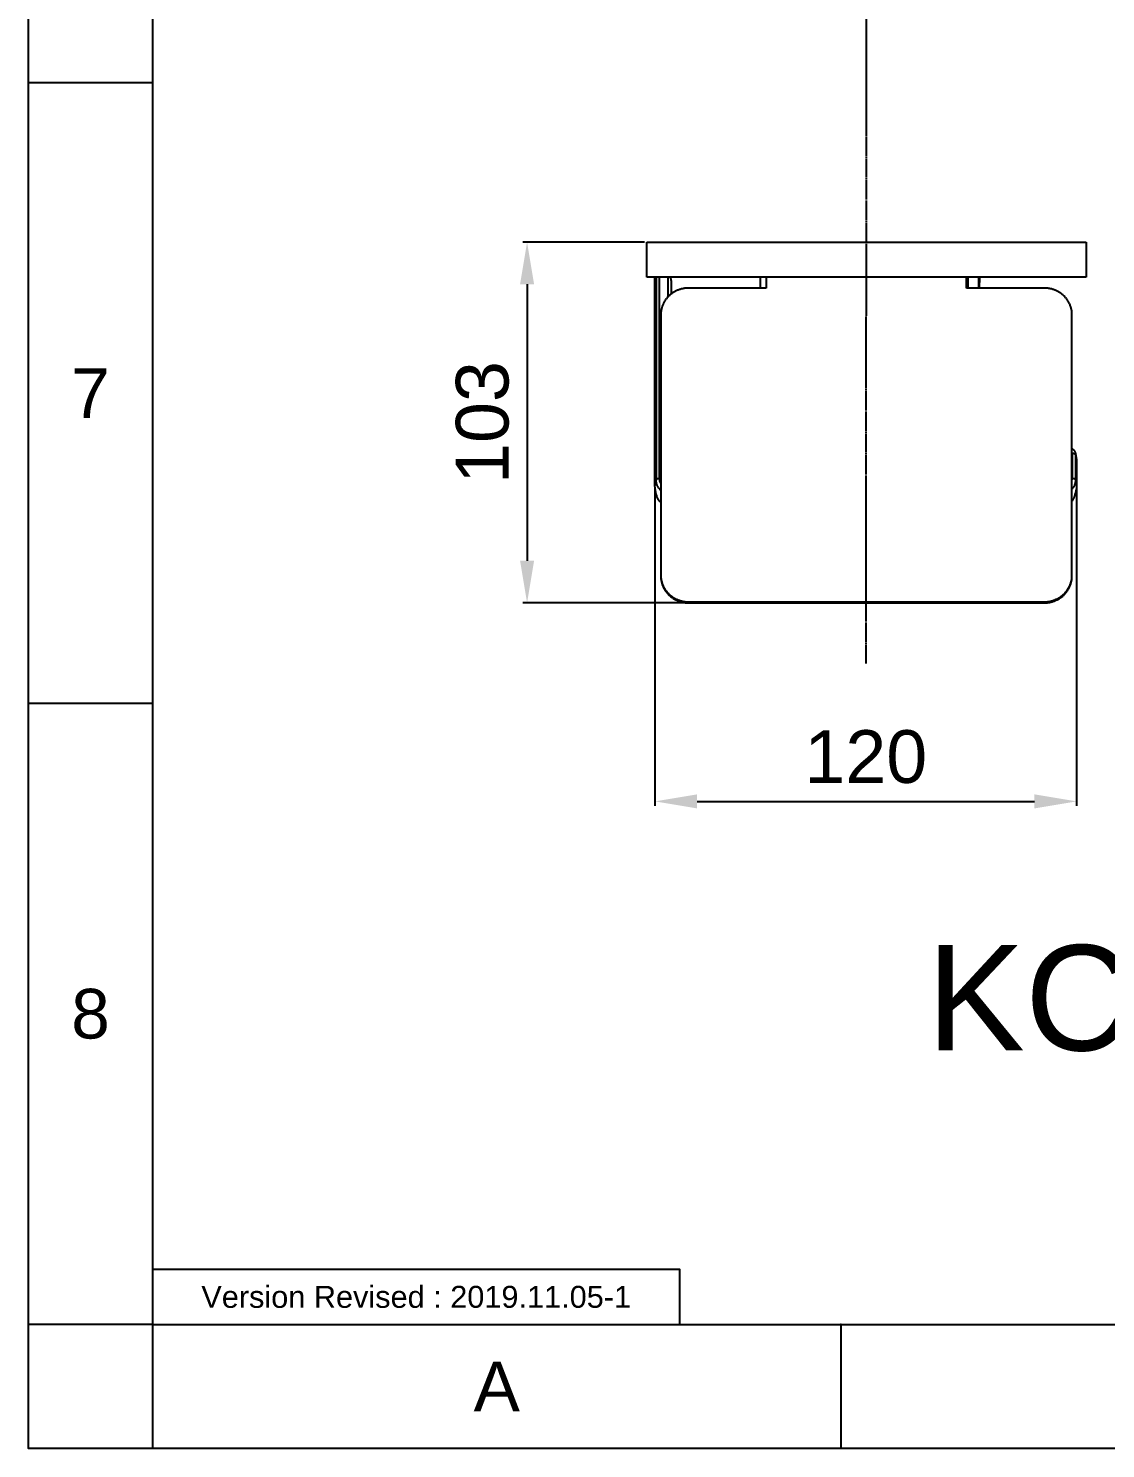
# Model space of a CAD drawing. Header units: millimetres. Extents: x 2411 to 3461, y 1233 to 2718.
# Drawn here: x 2410.8 to 2717.4, y 1233.2 to 1637.5 of the extents above; entities that cross this region are included whole.
import ezdxf

# ---------------------------------------------------------------- set-up
doc = ezdxf.new("R2010")
doc.units = ezdxf.units.MM
doc.linetypes.add('CENTER', pattern=[0.6, 0.375, -0.075, 0.075, -0.075])
for name, color, linetype in [('CEN2', 1, 'Continuous'), ('DIM2', 3, 'Continuous'), ('form22', 7, 'Continuous'), ('main', 7, 'Continuous')]:
    doc.layers.add(name, color=color, linetype=linetype)
doc.styles.add('Arial Regular', font='arial.ttf')
doc.styles.get("Standard").update_dxf_attribs({"font": 'arial.ttf'})
doc.dimstyles.new('ISO-25', dxfattribs={"dimtxt": 2.5, "dimasz": 2.5, "dimexe": 1.25, "dimexo": 0.625, "dimtad": 1, "dimtxsty": 'Standard', "dimcen": 2.5, "dimadec": 0, "dimazin": 0, "dimtfac": 1, "dimtmove": 0, "dimatfit": 3, "dimfxl": 1, "dimarcsym": 0})

# ---------------------------------------------------------------- blocks, each defined once
blk = doc.blocks.new('*D50')
at = {"layer": 'Defpoints', "color": 0, "transparency": 16777216}
for p in [(2586.79, 1576.67), (2552.71, 1473.96), (2602.65, 1473.96)]:
    blk.add_point(p, dxfattribs=at)
at = {"layer": 'DIM2', "color": 0, "lineweight": -2, "transparency": 16777216}
for p, q in [((2586.16, 1576.67), (2551.46, 1576.67)), ((2552.71, 1564.67), (2552.71, 1485.96)), ((2602.03, 1473.96), (2551.46, 1473.96))]:
    blk.add_line(p, q, dxfattribs=at)
at = {"layer": 'DIM2', "color": 0, "transparency": 16777216}
for points in [[(2550.71, 1564.67), (2554.71, 1564.67), (2552.71, 1576.67)], [(2550.71, 1485.96), (2554.71, 1485.96), (2552.71, 1473.96)]]:
    blk.add_solid(points, dxfattribs=at)
at = {"layer": 'DIM2', "color": 0, "transparency": 16777216, "insert": (2540.04, 1525.31), "char_height": 15, "attachment_point": 5, "rotation": 90}
blk.add_mtext('103', dxfattribs=at)
blk = doc.blocks.new('*D53')
at = {"layer": 'Defpoints', "color": 0, "transparency": 16777216}
for p in [(2589.11, 1507.36), (2709.11, 1507.36), (2709.11, 1417.43)]:
    blk.add_point(p, dxfattribs=at)
at = {"layer": 'DIM2', "color": 0, "lineweight": -2, "transparency": 16777216}
for p, q in [((2589.11, 1506.73), (2589.11, 1416.18)), ((2709.11, 1506.73), (2709.11, 1416.18)), ((2601.11, 1417.43), (2697.11, 1417.43))]:
    blk.add_line(p, q, dxfattribs=at)
at = {"layer": 'DIM2', "color": 0, "transparency": 16777216}
for points in [[(2601.11, 1419.43), (2601.11, 1415.43), (2589.11, 1417.43)], [(2697.11, 1419.43), (2697.11, 1415.43), (2709.11, 1417.43)]]:
    blk.add_solid(points, dxfattribs=at)
at = {"layer": 'DIM2', "color": 0, "transparency": 16777216, "insert": (2649.11, 1430.09), "char_height": 15, "attachment_point": 5}
blk.add_mtext('120', dxfattribs=at)

msp = doc.modelspace()

# ---------------------------------------------------------------- linework, layer by layer
at = {"layer": 'CEN2', "linetype": 'CENTER'}
msp.add_line((2649.29, 1766.37), (2649.11, 1456.7), dxfattribs=at)
at = {"layer": 'form22'}
for p, q in [((2446.15, 2682.65), (2446.15, 1268.51)), ((2446.15, 1622.05), (2410.79, 1622.05)), ((2446.15, 1445.28), (2410.79, 1445.28)), ((2446.15, 1268.51), (2410.79, 1268.51)), ((2446.15, 1268.51), (3425.44, 1268.51)), ((2446.15, 1268.51), (2446.15, 1233.16)), ((2642.01, 1268.51), (2642.01, 1233.16))]:
    msp.add_line(p, q, dxfattribs=at)
for points in [[(2410.79, 2718), (3460.79, 2718), (3460.79, 1233.16), (2410.79, 1233.16)], [(2446.15, 1268.51), (2596.15, 1268.51), (2596.15, 1284.13), (2446.15, 1284.13)]]:
    msp.add_lwpolyline(points, close=True, dxfattribs=at)
for p in [(2446.15, 1622.05), (2446.15, 1445.28), (2642.01, 1268.51)]:
    msp.add_point(p, dxfattribs=at)
at = {"layer": 'main'}
for p, q in [((2586.79, 1566.67), (2586.79, 1576.67)), ((2586.79, 1576.67), (2594.85, 1576.67)), ((2594.85, 1576.67), (2703.72, 1576.67)), ((2703.72, 1576.67), (2711.79, 1576.67)), ((2711.79, 1576.67), (2711.79, 1566.67)), ((2594.85, 1566.67), (2586.79, 1566.67)), ((2589.11, 1507.36), (2589.11, 1566.67)), ((2589.42, 1566.67), (2589.42, 1509.09)), ((2590.42, 1509.41), (2590.42, 1566.67)), ((2592.8, 1566.67), (2592.8, 1561.07)), ((2593.59, 1566.5), (2593.54, 1566.67)), ((2593.64, 1566.32), (2593.59, 1566.5)), ((2593.68, 1566.15), (2593.64, 1566.32)), ((2593.72, 1565.97), (2593.68, 1566.15)), ((2593.75, 1565.8), (2593.72, 1565.97)), ((2593.77, 1565.62), (2593.75, 1565.8)), ((2593.79, 1565.44), (2593.77, 1565.62)), ((2593.8, 1565.26), (2593.79, 1565.44)), ((2593.8, 1561.96), (2593.8, 1565.26)), ((2703.72, 1566.67), (2594.85, 1566.67)), ((2619.11, 1563.6), (2619.11, 1566.67)), ((2620.79, 1566.67), (2620.79, 1563.6)), ((2677.79, 1563.6), (2677.79, 1566.67)), ((2678.13, 1563.6), (2678.13, 1566.67)), ((2678.23, 1563.6), (2678.23, 1566.67)), ((2681.2, 1566.67), (2681.2, 1563.6)), ((2681.47, 1566.56), (2681.37, 1563.6)), ((2681.47, 1566.67), (2681.47, 1566.56)), ((2711.79, 1566.67), (2703.72, 1566.67)), ((2592.61, 1560.87), (2592.49, 1560.73)), ((2592.74, 1561), (2592.61, 1560.87)), ((2592.86, 1561.14), (2592.74, 1561)), ((2592.99, 1561.27), (2592.86, 1561.14)), ((2593.13, 1561.4), (2592.99, 1561.27)), ((2593.27, 1561.53), (2593.13, 1561.4)), ((2593.41, 1561.65), (2593.27, 1561.53)), ((2593.55, 1561.77), (2593.41, 1561.65)), ((2593.7, 1561.88), (2593.55, 1561.77)), ((2593.85, 1562), (2593.7, 1561.88)), ((2594, 1562.11), (2593.85, 1562)), ((2594.16, 1562.21), (2594, 1562.11)), ((2594.31, 1562.31), (2594.16, 1562.21)), ((2594.48, 1562.42), (2594.31, 1562.31)), ((2594.65, 1562.51), (2594.48, 1562.42)), ((2594.82, 1562.61), (2594.65, 1562.51)), ((2594.99, 1562.7), (2594.82, 1562.61)), ((2595.17, 1562.78), (2594.99, 1562.7)), ((2595.34, 1562.87), (2595.17, 1562.78)), ((2595.52, 1562.94), (2595.34, 1562.87)), ((2595.7, 1563.02), (2595.52, 1562.94)), ((2595.89, 1563.09), (2595.7, 1563.02)), ((2596.08, 1563.15), (2595.89, 1563.09)), ((2596.26, 1563.21), (2596.08, 1563.15)), ((2596.45, 1563.27), (2596.26, 1563.21)), ((2596.65, 1563.32), (2596.45, 1563.27)), ((2596.84, 1563.37), (2596.65, 1563.32)), ((2597.03, 1563.41), (2596.84, 1563.37)), ((2597.22, 1563.45), (2597.03, 1563.41)), ((2597.42, 1563.49), (2597.22, 1563.45)), ((2597.61, 1563.51), (2597.42, 1563.49)), ((2597.81, 1563.54), (2597.61, 1563.51)), ((2598, 1563.56), (2597.81, 1563.54)), ((2598.2, 1563.58), (2598, 1563.56)), ((2598.39, 1563.59), (2598.2, 1563.58)), ((2598.59, 1563.59), (2598.39, 1563.59)), ((2598.79, 1563.6), (2598.59, 1563.59)), ((2620.79, 1563.6), (2598.79, 1563.6)), ((2699.98, 1563.59), (2677.79, 1563.6)), ((2700.18, 1563.59), (2699.98, 1563.59)), ((2700.37, 1563.58), (2700.18, 1563.59)), ((2700.57, 1563.56), (2700.37, 1563.58)), ((2700.76, 1563.54), (2700.57, 1563.56)), ((2700.96, 1563.51), (2700.76, 1563.54)), ((2701.15, 1563.49), (2700.96, 1563.51)), ((2701.35, 1563.45), (2701.15, 1563.49)), ((2701.54, 1563.41), (2701.35, 1563.45)), ((2701.73, 1563.37), (2701.54, 1563.41)), ((2701.92, 1563.32), (2701.73, 1563.37)), ((2702.12, 1563.27), (2701.92, 1563.32)), ((2702.31, 1563.21), (2702.12, 1563.27)), ((2702.49, 1563.15), (2702.31, 1563.21)), ((2702.68, 1563.09), (2702.49, 1563.15)), ((2702.87, 1563.02), (2702.68, 1563.09)), ((2703.05, 1562.94), (2702.87, 1563.02)), ((2703.23, 1562.87), (2703.05, 1562.94)), ((2703.4, 1562.78), (2703.23, 1562.87)), ((2703.58, 1562.7), (2703.4, 1562.78)), ((2703.75, 1562.61), (2703.58, 1562.7)), ((2703.92, 1562.51), (2703.75, 1562.61)), ((2704.09, 1562.42), (2703.92, 1562.51)), ((2704.26, 1562.31), (2704.09, 1562.42)), ((2704.41, 1562.21), (2704.26, 1562.31)), ((2704.57, 1562.11), (2704.41, 1562.21)), ((2704.72, 1562), (2704.57, 1562.11)), ((2704.87, 1561.88), (2704.72, 1562)), ((2705.02, 1561.77), (2704.87, 1561.88)), ((2705.16, 1561.65), (2705.02, 1561.77)), ((2705.3, 1561.53), (2705.16, 1561.65)), ((2705.44, 1561.4), (2705.3, 1561.53)), ((2705.58, 1561.27), (2705.44, 1561.4)), ((2705.71, 1561.14), (2705.58, 1561.27)), ((2705.83, 1561), (2705.71, 1561.14)), ((2705.96, 1560.87), (2705.83, 1561)), ((2706.08, 1560.73), (2705.96, 1560.87)), ((2590.82, 1556.83), (2590.81, 1556.65)), ((2590.85, 1557.01), (2590.82, 1556.83)), ((2590.87, 1557.19), (2590.85, 1557.01)), ((2590.9, 1557.38), (2590.87, 1557.19)), ((2590.94, 1557.56), (2590.9, 1557.38)), ((2590.98, 1557.74), (2590.94, 1557.56)), ((2591.03, 1557.92), (2590.98, 1557.74)), ((2591.08, 1558.1), (2591.03, 1557.92)), ((2591.13, 1558.28), (2591.08, 1558.1)), ((2591.19, 1558.46), (2591.13, 1558.28)), ((2591.26, 1558.64), (2591.19, 1558.46)), ((2591.33, 1558.81), (2591.26, 1558.64)), ((2591.4, 1558.98), (2591.33, 1558.81)), ((2591.48, 1559.15), (2591.4, 1558.98)), ((2591.56, 1559.32), (2591.48, 1559.15)), ((2591.65, 1559.49), (2591.56, 1559.32)), ((2591.74, 1559.65), (2591.65, 1559.49)), ((2591.84, 1559.82), (2591.74, 1559.65)), ((2591.94, 1559.98), (2591.84, 1559.82)), ((2592.04, 1560.13), (2591.94, 1559.98)), ((2592.15, 1560.29), (2592.04, 1560.13)), ((2592.26, 1560.44), (2592.15, 1560.29)), ((2592.37, 1560.58), (2592.26, 1560.44)), ((2592.49, 1560.73), (2592.37, 1560.58)), ((2706.2, 1560.58), (2706.08, 1560.73)), ((2706.31, 1560.44), (2706.2, 1560.58)), ((2706.42, 1560.29), (2706.31, 1560.44)), ((2706.53, 1560.13), (2706.42, 1560.29)), ((2706.63, 1559.98), (2706.53, 1560.13)), ((2706.73, 1559.82), (2706.63, 1559.98)), ((2706.83, 1559.65), (2706.73, 1559.82)), ((2706.92, 1559.49), (2706.83, 1559.65)), ((2707.01, 1559.32), (2706.92, 1559.49)), ((2707.09, 1559.15), (2707.01, 1559.32)), ((2707.17, 1558.98), (2707.09, 1559.15)), ((2707.24, 1558.81), (2707.17, 1558.98)), ((2707.31, 1558.64), (2707.24, 1558.81)), ((2707.38, 1558.46), (2707.31, 1558.64)), ((2707.44, 1558.28), (2707.38, 1558.46)), ((2707.49, 1558.1), (2707.44, 1558.28)), ((2707.54, 1557.92), (2707.49, 1558.1)), ((2707.59, 1557.74), (2707.54, 1557.92)), ((2707.63, 1557.56), (2707.59, 1557.74)), ((2707.67, 1557.38), (2707.63, 1557.56)), ((2707.7, 1557.19), (2707.67, 1557.38)), ((2707.72, 1557.01), (2707.7, 1557.19)), ((2707.75, 1556.83), (2707.72, 1557.01)), ((2707.76, 1556.65), (2707.75, 1556.83)), ((2590.81, 1556.65), (2590.79, 1556.46)), ((2590.79, 1556.46), (2590.79, 1556.28)), ((2590.79, 1556.28), (2590.79, 1481.46)), ((2707.78, 1556.46), (2707.76, 1556.65)), ((2707.78, 1556.28), (2707.78, 1556.46)), ((2707.79, 1556.09), (2707.78, 1556.28)), ((2707.78, 1481.55), (2707.79, 1556.09)), ((2707.79, 1517.9), (2707.85, 1517.87)), ((2707.79, 1516.65), (2707.8, 1516.46)), ((2707.8, 1516.46), (2707.8, 1509.41)), ((2707.84, 1516.46), (2707.8, 1516.46)), ((2707.88, 1516.47), (2707.84, 1516.46)), ((2707.85, 1517.87), (2707.9, 1517.83)), ((2707.91, 1516.47), (2707.88, 1516.47)), ((2707.9, 1517.83), (2707.96, 1517.78)), ((2707.95, 1516.47), (2707.91, 1516.47)), ((2707.99, 1516.47), (2707.95, 1516.47)), ((2707.96, 1517.78), (2708.02, 1517.74)), ((2708.03, 1516.47), (2707.99, 1516.47)), ((2708.02, 1517.74), (2708.07, 1517.7)), ((2708.07, 1516.47), (2708.03, 1516.47)), ((2708.07, 1517.7), (2708.13, 1517.65)), ((2708.1, 1516.47), (2708.07, 1516.47)), ((2708.14, 1516.47), (2708.1, 1516.47)), ((2708.13, 1517.65), (2708.18, 1517.6)), ((2708.18, 1516.46), (2708.14, 1516.47)), ((2708.18, 1517.6), (2708.23, 1517.55)), ((2708.21, 1516.45), (2708.18, 1516.46)), ((2708.25, 1516.45), (2708.21, 1516.45)), ((2708.23, 1517.55), (2708.28, 1517.49)), ((2708.29, 1516.44), (2708.25, 1516.45)), ((2708.28, 1517.49), (2708.32, 1517.44)), ((2708.32, 1516.43), (2708.29, 1516.44)), ((2708.32, 1517.44), (2708.37, 1517.38)), ((2708.36, 1516.42), (2708.32, 1516.43)), ((2708.4, 1516.4), (2708.36, 1516.42)), ((2708.37, 1517.38), (2708.41, 1517.33)), ((2708.43, 1516.39), (2708.4, 1516.4)), ((2708.41, 1517.33), (2708.45, 1517.27)), ((2708.46, 1516.37), (2708.43, 1516.39)), ((2708.45, 1517.27), (2708.49, 1517.21)), ((2708.5, 1516.36), (2708.46, 1516.37)), ((2708.49, 1517.21), (2708.52, 1517.15)), ((2708.53, 1516.34), (2708.5, 1516.36)), ((2708.52, 1517.15), (2708.56, 1517.09)), ((2708.56, 1517.09), (2708.59, 1517.02)), ((2708.59, 1517.02), (2708.62, 1516.96)), ((2708.62, 1516.96), (2708.65, 1516.89)), ((2708.65, 1516.89), (2708.67, 1516.82)), ((2708.67, 1516.82), (2708.7, 1516.76)), ((2708.7, 1516.76), (2708.72, 1516.69)), ((2708.72, 1516.69), (2708.74, 1516.62)), ((2708.74, 1516.62), (2708.75, 1516.55)), ((2708.75, 1516.55), (2708.77, 1516.48)), ((2708.77, 1516.48), (2708.78, 1516.44)), ((2708.78, 1516.44), (2709.07, 1514.8)), ((2708.78, 1516.44), (2708.78, 1516.41)), ((2708.78, 1516.41), (2708.78, 1516.39)), ((2708.78, 1516.39), (2708.79, 1516.36)), ((2708.79, 1516.36), (2708.8, 1516.24)), ((2708.57, 1516.32), (2708.53, 1516.34)), ((2708.6, 1516.3), (2708.57, 1516.32)), ((2708.63, 1516.28), (2708.6, 1516.3)), ((2708.66, 1516.26), (2708.63, 1516.28)), ((2708.69, 1516.24), (2708.66, 1516.26)), ((2708.72, 1516.21), (2708.69, 1516.24)), ((2708.75, 1516.19), (2708.72, 1516.21)), ((2708.77, 1516.16), (2708.75, 1516.19)), ((2708.8, 1516.14), (2708.77, 1516.16)), ((2708.8, 1516.24), (2708.8, 1516.2)), ((2708.8, 1516.2), (2708.8, 1516.19)), ((2708.8, 1516.19), (2708.8, 1516.14)), ((2708.8, 1516.14), (2708.8, 1509.09)), ((2709.07, 1514.8), (2709.11, 1514.4)), ((2709.11, 1514.4), (2709.11, 1507.36)), ((2589.42, 1509.09), (2589.11, 1507.36)), ((2589.42, 1509.09), (2589.45, 1509.11)), ((2589.42, 1508.99), (2589.42, 1509.09)), ((2589.42, 1508.98), (2589.42, 1508.99)), ((2589.43, 1508.83), (2589.42, 1508.98)), ((2589.44, 1508.69), (2589.43, 1508.83)), ((2589.46, 1508.54), (2589.44, 1508.69)), ((2589.45, 1509.11), (2589.47, 1509.14)), ((2589.48, 1508.39), (2589.46, 1508.54)), ((2589.47, 1509.14), (2589.5, 1509.16)), ((2589.51, 1508.25), (2589.48, 1508.39)), ((2589.5, 1509.16), (2589.53, 1509.19)), ((2589.53, 1509.19), (2589.56, 1509.21)), ((2589.56, 1509.21), (2589.59, 1509.23)), ((2589.59, 1509.23), (2589.62, 1509.25)), ((2589.62, 1509.25), (2589.66, 1509.27)), ((2589.66, 1509.27), (2589.69, 1509.29)), ((2589.69, 1509.29), (2589.72, 1509.31)), ((2589.72, 1509.31), (2589.76, 1509.33)), ((2589.76, 1509.33), (2589.79, 1509.34)), ((2589.79, 1509.34), (2589.82, 1509.36)), ((2589.82, 1509.36), (2589.86, 1509.37)), ((2589.86, 1509.37), (2589.9, 1509.38)), ((2589.9, 1509.38), (2589.93, 1509.39)), ((2589.93, 1509.39), (2589.97, 1509.4)), ((2589.97, 1509.4), (2590.01, 1509.41)), ((2590.01, 1509.41), (2590.04, 1509.41)), ((2590.04, 1509.41), (2590.08, 1509.42)), ((2590.08, 1509.42), (2590.12, 1509.42)), ((2590.12, 1509.42), (2590.16, 1509.43)), ((2590.16, 1509.43), (2590.19, 1509.43)), ((2590.19, 1509.43), (2590.23, 1509.43)), ((2590.23, 1509.43), (2590.27, 1509.43)), ((2590.27, 1509.43), (2590.31, 1509.42)), ((2590.31, 1509.42), (2590.34, 1509.42)), ((2590.34, 1509.42), (2590.38, 1509.41)), ((2590.38, 1509.41), (2590.42, 1509.41)), ((2590.42, 1509.3), (2590.42, 1509.41)), ((2590.43, 1509.18), (2590.42, 1509.3)), ((2590.44, 1509.07), (2590.43, 1509.18)), ((2590.45, 1508.96), (2590.44, 1509.07)), ((2590.47, 1508.85), (2590.45, 1508.96)), ((2590.49, 1508.74), (2590.47, 1508.85)), ((2590.51, 1508.63), (2590.49, 1508.74)), ((2590.54, 1508.52), (2590.51, 1508.63)), ((2590.57, 1508.42), (2590.54, 1508.52)), ((2590.61, 1508.31), (2590.57, 1508.42)), ((2590.65, 1508.21), (2590.61, 1508.31)), ((2707.8, 1509.41), (2707.79, 1509.07)), ((2707.8, 1509.41), (2707.84, 1509.41)), ((2707.84, 1509.41), (2707.88, 1509.42)), ((2707.88, 1509.42), (2707.91, 1509.42)), ((2707.91, 1509.42), (2707.95, 1509.43)), ((2707.95, 1509.43), (2707.99, 1509.43)), ((2707.99, 1509.43), (2708.03, 1509.43)), ((2708.03, 1509.43), (2708.07, 1509.43)), ((2708.07, 1509.43), (2708.1, 1509.42)), ((2708.1, 1509.42), (2708.14, 1509.42)), ((2708.14, 1509.42), (2708.18, 1509.41)), ((2708.18, 1509.41), (2708.21, 1509.41)), ((2708.21, 1509.41), (2708.25, 1509.4)), ((2708.25, 1509.4), (2708.29, 1509.39)), ((2708.29, 1509.39), (2708.32, 1509.38)), ((2708.32, 1509.38), (2708.36, 1509.37)), ((2708.36, 1509.37), (2708.4, 1509.36)), ((2708.4, 1509.36), (2708.43, 1509.34)), ((2708.43, 1509.34), (2708.46, 1509.33)), ((2708.46, 1509.33), (2708.5, 1509.31)), ((2708.5, 1509.31), (2708.53, 1509.29)), ((2708.53, 1509.29), (2708.57, 1509.27)), ((2708.57, 1509.27), (2708.6, 1509.25)), ((2708.6, 1509.25), (2708.63, 1509.23)), ((2708.63, 1509.23), (2708.66, 1509.21)), ((2708.66, 1509.21), (2708.69, 1509.19)), ((2708.69, 1509.19), (2708.72, 1509.16)), ((2708.72, 1508.27), (2708.69, 1508.13)), ((2708.72, 1509.16), (2708.75, 1509.14)), ((2708.74, 1508.41), (2708.72, 1508.27)), ((2708.76, 1508.55), (2708.74, 1508.41)), ((2708.75, 1509.14), (2708.77, 1509.11)), ((2708.78, 1508.69), (2708.76, 1508.55)), ((2708.77, 1509.11), (2708.8, 1509.09)), ((2708.79, 1508.83), (2708.78, 1508.69)), ((2708.8, 1508.98), (2708.79, 1508.83)), ((2708.8, 1509.09), (2709.11, 1507.36)), ((2708.8, 1509.09), (2708.8, 1508.99)), ((2708.8, 1508.99), (2708.8, 1508.98)), ((2589.18, 1506.57), (2589.11, 1507.36)), ((2589.49, 1504.88), (2589.18, 1506.57)), ((2589.6, 1504.41), (2589.49, 1504.88)), ((2589.54, 1508.11), (2589.51, 1508.25)), ((2589.58, 1507.96), (2589.54, 1508.11)), ((2589.62, 1507.82), (2589.58, 1507.96)), ((2589.65, 1504.27), (2589.6, 1504.41)), ((2589.67, 1507.68), (2589.62, 1507.82)), ((2589.7, 1504.12), (2589.65, 1504.27)), ((2589.72, 1507.55), (2589.67, 1507.68)), ((2589.77, 1507.41), (2589.72, 1507.55)), ((2589.83, 1507.28), (2589.77, 1507.41)), ((2589.9, 1507.14), (2589.83, 1507.28)), ((2589.97, 1507.01), (2589.9, 1507.14)), ((2590.04, 1506.89), (2589.97, 1507.01)), ((2590.12, 1506.76), (2590.04, 1506.89)), ((2590.2, 1506.64), (2590.12, 1506.76)), ((2590.29, 1506.52), (2590.2, 1506.64)), ((2590.38, 1506.41), (2590.29, 1506.52)), ((2590.48, 1506.3), (2590.38, 1506.41)), ((2590.58, 1506.19), (2590.48, 1506.3)), ((2590.68, 1506.08), (2590.58, 1506.19)), ((2590.69, 1508.1), (2590.65, 1508.21)), ((2590.79, 1505.98), (2590.68, 1506.08)), ((2590.74, 1508), (2590.69, 1508.1)), ((2590.79, 1507.9), (2590.74, 1508)), ((2707.88, 1506.46), (2707.79, 1506.35)), ((2707.96, 1506.57), (2707.88, 1506.46)), ((2708.05, 1506.69), (2707.96, 1506.57)), ((2708.13, 1506.81), (2708.05, 1506.69)), ((2708.2, 1506.93), (2708.13, 1506.81)), ((2708.27, 1507.06), (2708.2, 1506.93)), ((2708.34, 1507.18), (2708.27, 1507.06)), ((2708.4, 1507.31), (2708.34, 1507.18)), ((2708.46, 1507.44), (2708.4, 1507.31)), ((2708.52, 1507.58), (2708.46, 1507.44)), ((2708.57, 1507.71), (2708.52, 1507.58)), ((2708.55, 1504.21), (2708.6, 1504.35)), ((2708.61, 1507.85), (2708.57, 1507.71)), ((2708.6, 1504.35), (2708.64, 1504.5)), ((2708.65, 1507.99), (2708.61, 1507.85)), ((2708.64, 1504.5), (2708.68, 1504.64)), ((2708.69, 1508.13), (2708.65, 1507.99)), ((2708.68, 1504.64), (2708.71, 1504.79)), ((2708.71, 1504.79), (2708.74, 1504.93)), ((2709.04, 1506.57), (2708.73, 1504.88)), ((2708.74, 1504.93), (2708.76, 1505.08)), ((2709.11, 1507.36), (2709.04, 1506.57)), ((2589.76, 1503.98), (2589.7, 1504.12)), ((2589.82, 1503.84), (2589.76, 1503.98)), ((2589.88, 1503.71), (2589.82, 1503.84)), ((2589.95, 1503.57), (2589.88, 1503.71)), ((2590.03, 1503.44), (2589.95, 1503.57)), ((2590.11, 1503.31), (2590.03, 1503.44)), ((2590.19, 1503.18), (2590.11, 1503.31)), ((2590.28, 1503.06), (2590.19, 1503.18)), ((2590.37, 1502.94), (2590.28, 1503.06)), ((2590.47, 1502.82), (2590.37, 1502.94)), ((2590.57, 1502.71), (2590.47, 1502.82)), ((2590.68, 1502.6), (2590.57, 1502.71)), ((2590.79, 1502.49), (2590.68, 1502.6)), ((2707.8, 1502.91), (2707.9, 1503.03)), ((2707.9, 1503.03), (2707.99, 1503.15)), ((2707.99, 1503.15), (2708.07, 1503.27)), ((2708.07, 1503.27), (2708.16, 1503.4)), ((2708.16, 1503.4), (2708.23, 1503.53)), ((2708.23, 1503.53), (2708.3, 1503.66)), ((2708.3, 1503.66), (2708.37, 1503.79)), ((2708.37, 1503.79), (2708.44, 1503.93)), ((2708.44, 1503.93), (2708.49, 1504.07)), ((2708.49, 1504.07), (2708.55, 1504.21)), ((2590.79, 1481.74), (2590.79, 1481.55)), ((2590.79, 1481.55), (2590.79, 1481.37)), ((2590.79, 1481.46), (2590.79, 1481.27)), ((2590.79, 1481.37), (2590.81, 1481.18)), ((2590.79, 1481.27), (2590.79, 1481.09)), ((2590.79, 1481.09), (2590.81, 1480.91)), ((2590.81, 1481.18), (2590.82, 1481)), ((2590.81, 1480.91), (2590.82, 1480.72)), ((2590.82, 1481), (2590.85, 1480.82)), ((2590.82, 1480.72), (2590.85, 1480.54)), ((2590.85, 1480.82), (2590.87, 1480.64)), ((2590.85, 1480.54), (2590.87, 1480.36)), ((2590.87, 1480.64), (2590.9, 1480.45)), ((2590.87, 1480.36), (2590.9, 1480.18)), ((2590.9, 1480.45), (2590.94, 1480.27)), ((2590.9, 1480.18), (2590.94, 1480)), ((2590.94, 1480.27), (2590.98, 1480.09)), ((2590.94, 1480), (2590.98, 1479.81)), ((2590.98, 1480.09), (2591.03, 1479.91)), ((2707.54, 1479.91), (2707.59, 1480.09)), ((2707.59, 1480.09), (2707.63, 1480.27)), ((2707.59, 1479.81), (2707.63, 1480)), ((2707.63, 1480.27), (2707.67, 1480.45)), ((2707.63, 1480), (2707.67, 1480.18)), ((2707.67, 1480.45), (2707.7, 1480.64)), ((2707.67, 1480.18), (2707.7, 1480.36)), ((2707.7, 1480.64), (2707.72, 1480.82)), ((2707.7, 1480.36), (2707.72, 1480.54)), ((2707.72, 1480.82), (2707.75, 1481)), ((2707.72, 1480.54), (2707.75, 1480.72)), ((2707.75, 1481), (2707.76, 1481.18)), ((2707.75, 1480.72), (2707.76, 1480.91)), ((2707.76, 1481.18), (2707.78, 1481.37)), ((2707.76, 1480.91), (2707.78, 1481.09)), ((2707.78, 1481.27), (2707.79, 1481.74)), ((2707.78, 1481.37), (2707.78, 1481.55)), ((2707.78, 1481.09), (2707.78, 1481.27)), ((2590.98, 1479.81), (2591.03, 1479.63)), ((2591.03, 1479.91), (2591.08, 1479.73)), ((2591.03, 1479.63), (2591.08, 1479.45)), ((2591.08, 1479.73), (2591.13, 1479.55)), ((2591.08, 1479.45), (2591.13, 1479.27)), ((2591.13, 1479.55), (2591.19, 1479.37)), ((2591.13, 1479.27), (2591.19, 1479.09)), ((2591.19, 1479.37), (2591.26, 1479.19)), ((2591.19, 1479.09), (2591.26, 1478.92)), ((2591.26, 1479.19), (2591.33, 1479.02)), ((2591.26, 1478.92), (2591.33, 1478.74)), ((2591.33, 1479.02), (2591.4, 1478.85)), ((2591.33, 1478.74), (2591.4, 1478.57)), ((2591.4, 1478.85), (2591.48, 1478.68)), ((2591.4, 1478.57), (2591.48, 1478.4)), ((2591.48, 1478.68), (2591.56, 1478.51)), ((2591.48, 1478.4), (2591.56, 1478.23)), ((2591.56, 1478.51), (2591.65, 1478.34)), ((2591.56, 1478.23), (2591.65, 1478.06)), ((2591.65, 1478.34), (2591.74, 1478.18)), ((2591.65, 1478.06), (2591.74, 1477.9)), ((2591.74, 1478.18), (2591.84, 1478.01)), ((2591.74, 1477.9), (2591.84, 1477.74)), ((2591.84, 1478.01), (2591.94, 1477.85)), ((2591.84, 1477.74), (2591.94, 1477.58)), ((2591.94, 1477.85), (2592.04, 1477.7)), ((2591.94, 1477.58), (2592.04, 1477.42)), ((2592.04, 1477.7), (2592.15, 1477.54)), ((2592.04, 1477.42), (2592.15, 1477.27)), ((2592.15, 1477.54), (2592.26, 1477.39)), ((2592.15, 1477.27), (2592.26, 1477.12)), ((2592.26, 1477.39), (2592.37, 1477.25)), ((2592.26, 1477.12), (2592.37, 1476.97)), ((2592.37, 1477.25), (2592.49, 1477.1)), ((2592.37, 1476.97), (2592.49, 1476.83)), ((2592.49, 1477.1), (2592.61, 1476.96)), ((2592.49, 1476.83), (2592.61, 1476.69)), ((2592.61, 1476.96), (2592.74, 1476.83)), ((2592.61, 1476.69), (2592.74, 1476.55)), ((2592.74, 1476.83), (2592.86, 1476.69)), ((2592.74, 1476.55), (2592.86, 1476.41)), ((2592.86, 1476.69), (2592.99, 1476.56)), ((2592.86, 1476.41), (2592.99, 1476.28)), ((2592.99, 1476.56), (2593.13, 1476.43)), ((2592.99, 1476.28), (2593.13, 1476.15)), ((2593.13, 1476.43), (2593.27, 1476.3)), ((2593.13, 1476.15), (2593.27, 1476.03)), ((2593.27, 1476.3), (2593.41, 1476.18)), ((2593.27, 1476.03), (2593.41, 1475.9)), ((2593.41, 1476.18), (2593.55, 1476.06)), ((2593.55, 1476.06), (2593.7, 1475.95)), ((2593.7, 1475.95), (2593.85, 1475.83)), ((2704.72, 1475.83), (2704.87, 1475.95)), ((2704.87, 1475.95), (2705.02, 1476.06)), ((2705.02, 1476.06), (2705.16, 1476.18)), ((2705.16, 1476.18), (2705.3, 1476.3)), ((2705.16, 1475.9), (2705.3, 1476.03)), ((2705.3, 1476.3), (2705.44, 1476.43)), ((2705.3, 1476.03), (2705.44, 1476.15)), ((2705.44, 1476.43), (2705.58, 1476.56)), ((2705.44, 1476.15), (2705.58, 1476.28)), ((2705.58, 1476.56), (2705.71, 1476.69)), ((2705.58, 1476.28), (2705.71, 1476.41)), ((2705.71, 1476.69), (2705.83, 1476.83)), ((2705.71, 1476.41), (2705.83, 1476.55)), ((2705.83, 1476.83), (2705.96, 1476.96)), ((2705.83, 1476.55), (2705.96, 1476.69)), ((2705.96, 1476.96), (2706.08, 1477.1)), ((2705.96, 1476.69), (2706.08, 1476.83)), ((2706.08, 1477.1), (2706.2, 1477.25)), ((2706.08, 1476.83), (2706.2, 1476.97)), ((2706.2, 1477.25), (2706.31, 1477.39)), ((2706.2, 1476.97), (2706.31, 1477.12)), ((2706.31, 1477.39), (2706.42, 1477.54)), ((2706.31, 1477.12), (2706.42, 1477.27)), ((2706.42, 1477.54), (2706.53, 1477.7)), ((2706.42, 1477.27), (2706.53, 1477.42)), ((2706.53, 1477.7), (2706.63, 1477.85)), ((2706.53, 1477.42), (2706.63, 1477.58)), ((2706.63, 1477.85), (2706.73, 1478.01)), ((2706.63, 1477.58), (2706.73, 1477.74)), ((2706.73, 1478.01), (2706.83, 1478.18)), ((2706.73, 1477.74), (2706.83, 1477.9)), ((2706.83, 1478.18), (2706.92, 1478.34)), ((2706.83, 1477.9), (2706.92, 1478.06)), ((2706.92, 1478.34), (2707.01, 1478.51)), ((2706.92, 1478.06), (2707.01, 1478.23)), ((2707.01, 1478.51), (2707.09, 1478.68)), ((2707.01, 1478.23), (2707.09, 1478.4)), ((2707.09, 1478.68), (2707.17, 1478.85)), ((2707.09, 1478.4), (2707.17, 1478.57)), ((2707.17, 1478.85), (2707.24, 1479.02)), ((2707.17, 1478.57), (2707.24, 1478.74)), ((2707.24, 1479.02), (2707.31, 1479.19)), ((2707.24, 1478.74), (2707.31, 1478.92)), ((2707.31, 1479.19), (2707.38, 1479.37)), ((2707.31, 1478.92), (2707.38, 1479.09)), ((2707.38, 1479.37), (2707.44, 1479.55)), ((2707.38, 1479.09), (2707.44, 1479.27)), ((2707.44, 1479.55), (2707.49, 1479.73)), ((2707.44, 1479.27), (2707.49, 1479.45)), ((2707.49, 1479.73), (2707.54, 1479.91)), ((2707.49, 1479.45), (2707.54, 1479.63)), ((2707.54, 1479.63), (2707.59, 1479.81)), ((2593.41, 1475.9), (2593.55, 1475.78)), ((2593.55, 1475.78), (2593.7, 1475.67)), ((2593.7, 1475.67), (2593.85, 1475.55)), ((2593.85, 1475.83), (2594, 1475.72)), ((2593.85, 1475.55), (2594, 1475.45)), ((2594, 1475.72), (2594.16, 1475.62)), ((2594, 1475.45), (2594.16, 1475.34)), ((2594.16, 1475.62), (2594.31, 1475.52)), ((2594.16, 1475.34), (2594.31, 1475.24)), ((2594.31, 1475.52), (2594.48, 1475.41)), ((2594.31, 1475.24), (2594.48, 1475.14)), ((2594.48, 1475.41), (2594.65, 1475.31)), ((2594.48, 1475.14), (2594.65, 1475.04)), ((2594.65, 1475.31), (2594.82, 1475.22)), ((2594.65, 1475.04), (2594.82, 1474.94)), ((2594.82, 1475.22), (2594.99, 1475.13)), ((2594.82, 1474.94), (2594.99, 1474.85)), ((2594.99, 1475.13), (2595.17, 1475.04)), ((2594.99, 1474.85), (2595.17, 1474.77)), ((2595.17, 1475.04), (2595.34, 1474.96)), ((2595.17, 1474.77), (2595.34, 1474.69)), ((2595.34, 1474.96), (2595.52, 1474.89)), ((2595.34, 1474.69), (2595.52, 1474.61)), ((2595.52, 1474.89), (2595.7, 1474.81)), ((2595.52, 1474.61), (2595.7, 1474.53)), ((2595.7, 1474.81), (2595.89, 1474.74)), ((2595.7, 1474.53), (2595.89, 1474.46)), ((2595.89, 1474.74), (2596.08, 1474.68)), ((2595.89, 1474.46), (2596.08, 1474.4)), ((2596.08, 1474.68), (2596.26, 1474.62)), ((2596.08, 1474.4), (2596.26, 1474.34)), ((2596.26, 1474.62), (2596.45, 1474.56)), ((2596.26, 1474.34), (2596.45, 1474.28)), ((2596.45, 1474.56), (2596.65, 1474.51)), ((2596.45, 1474.28), (2596.65, 1474.23)), ((2596.65, 1474.51), (2596.84, 1474.46)), ((2596.65, 1474.23), (2596.84, 1474.18)), ((2596.84, 1474.46), (2597.03, 1474.42)), ((2596.84, 1474.18), (2597.03, 1474.14)), ((2597.03, 1474.42), (2597.22, 1474.38)), ((2597.03, 1474.14), (2597.22, 1474.1)), ((2597.22, 1474.38), (2597.42, 1474.34)), ((2597.22, 1474.1), (2597.42, 1474.07)), ((2597.42, 1474.34), (2597.61, 1474.31)), ((2597.42, 1474.07), (2597.61, 1474.04)), ((2597.61, 1474.31), (2597.81, 1474.29)), ((2597.61, 1474.04), (2597.81, 1474.01)), ((2597.81, 1474.29), (2598, 1474.27)), ((2597.81, 1474.01), (2598, 1473.99)), ((2598, 1474.27), (2598.2, 1474.25)), ((2598, 1473.99), (2598.2, 1473.98)), ((2598.2, 1474.25), (2598.39, 1474.24)), ((2598.2, 1473.98), (2598.39, 1473.97)), ((2598.39, 1474.24), (2598.59, 1474.24)), ((2598.39, 1473.97), (2598.59, 1473.96)), ((2598.59, 1474.24), (2699.79, 1474.23)), ((2598.59, 1473.96), (2699.79, 1473.96)), ((2699.79, 1474.23), (2699.98, 1474.24)), ((2699.79, 1473.96), (2699.98, 1473.96)), ((2699.98, 1474.24), (2700.18, 1474.24)), ((2699.98, 1473.96), (2700.18, 1473.97)), ((2700.18, 1474.24), (2700.37, 1474.25)), ((2700.18, 1473.97), (2700.37, 1473.98)), ((2700.37, 1474.25), (2700.57, 1474.27)), ((2700.37, 1473.98), (2700.57, 1473.99)), ((2700.57, 1474.27), (2700.76, 1474.29)), ((2700.57, 1473.99), (2700.76, 1474.01)), ((2700.76, 1474.29), (2700.96, 1474.31)), ((2700.76, 1474.01), (2700.96, 1474.04)), ((2700.96, 1474.31), (2701.15, 1474.34)), ((2700.96, 1474.04), (2701.15, 1474.07)), ((2701.15, 1474.34), (2701.35, 1474.38)), ((2701.15, 1474.07), (2701.35, 1474.1)), ((2701.35, 1474.38), (2701.54, 1474.42)), ((2701.35, 1474.1), (2701.54, 1474.14)), ((2701.54, 1474.42), (2701.73, 1474.46)), ((2701.54, 1474.14), (2701.73, 1474.18)), ((2701.73, 1474.46), (2701.92, 1474.51)), ((2701.73, 1474.18), (2701.92, 1474.23)), ((2701.92, 1474.51), (2702.12, 1474.56)), ((2701.92, 1474.23), (2702.12, 1474.28)), ((2702.12, 1474.56), (2702.31, 1474.62)), ((2702.12, 1474.28), (2702.31, 1474.34)), ((2702.31, 1474.62), (2702.49, 1474.68)), ((2702.31, 1474.34), (2702.49, 1474.4)), ((2702.49, 1474.68), (2702.68, 1474.74)), ((2702.49, 1474.4), (2702.68, 1474.46)), ((2702.68, 1474.74), (2702.87, 1474.81)), ((2702.68, 1474.46), (2702.87, 1474.53)), ((2702.87, 1474.81), (2703.05, 1474.89)), ((2702.87, 1474.53), (2703.05, 1474.61)), ((2703.05, 1474.89), (2703.23, 1474.96)), ((2703.05, 1474.61), (2703.23, 1474.69)), ((2703.23, 1474.96), (2703.4, 1475.04)), ((2703.23, 1474.69), (2703.4, 1474.77)), ((2703.4, 1475.04), (2703.58, 1475.13)), ((2703.4, 1474.77), (2703.58, 1474.85)), ((2703.58, 1475.13), (2703.75, 1475.22)), ((2703.58, 1474.85), (2703.75, 1474.94)), ((2703.75, 1475.22), (2703.92, 1475.31)), ((2703.75, 1474.94), (2703.92, 1475.04)), ((2703.92, 1475.31), (2704.09, 1475.41)), ((2703.92, 1475.04), (2704.09, 1475.14)), ((2704.09, 1475.41), (2704.26, 1475.52)), ((2704.09, 1475.14), (2704.26, 1475.24)), ((2704.26, 1475.52), (2704.41, 1475.62)), ((2704.26, 1475.24), (2704.41, 1475.34)), ((2704.41, 1475.62), (2704.57, 1475.72)), ((2704.41, 1475.34), (2704.57, 1475.45)), ((2704.57, 1475.72), (2704.72, 1475.83)), ((2704.57, 1475.45), (2704.72, 1475.55)), ((2704.72, 1475.55), (2704.87, 1475.67)), ((2704.87, 1475.67), (2705.02, 1475.78)), ((2705.02, 1475.78), (2705.16, 1475.9))]:
    msp.add_line(p, q, dxfattribs=at)

# ---------------------------------------------------------------- texts
at = {"layer": 'form22', "attachment_point": 5}
for s, width, insert, char_height in [('7', 50, (2428.47, 1533.66), 14.14), ('8', 50, (2428.47, 1356.89), 14.14), ('Version Revised : 2019.11.05-1', 147.9903, (2521.15, 1276.32), 6.25), ('A', 10, (2544.08, 1250.83), 14.14)]:
    msp.add_mtext_dynamic_manual_height_columns(s, width=width, gutter_width=12.5, heights=[0], dxfattribs=dict(at, insert=insert, char_height=char_height))
at = {"layer": 'main', "insert": (2666.45, 1376.51), "char_height": 30, "attachment_point": 1, "style": 'Arial Regular'}
msp.add_mtext_dynamic_manual_height_columns('KCA-604', width=210.7264, gutter_width=12.5, heights=[0], dxfattribs=at)

# ---------------------------------------------------------------- dimensions: what is measured, and where the dimension line sits
at = {"layer": 'DIM2', "color": 3}
dim = msp.add_linear_dim(base=(2552.71, 1473.96), p1=(2586.79, 1576.67), p2=(2602.65, 1473.96), angle=90, dimstyle='ISO-25', override={"dimtxt": 15, "dimasz": 12, "dimgap": 5, "dimdec": 0, "dimtix": 0, "dimtmove": 0}, dxfattribs=at)
dim.commit()
dim.dimension.update_dxf_attribs({"geometry": '*D50', "text_midpoint": (2540.04, 1525.31)})
dim = msp.add_linear_dim(base=(2709.11, 1417.43), p1=(2589.11, 1507.36), p2=(2709.11, 1507.36), dimstyle='ISO-25', override={"dimtxt": 15, "dimasz": 12, "dimgap": 5, "dimdec": 0, "dimtix": 0, "dimtmove": 0}, dxfattribs=at)
dim.commit()
dim.dimension.update_dxf_attribs({"geometry": '*D53', "text_midpoint": (2649.11, 1417.43), "dimtype": 160})

doc.saveas('drawing.dxf')
